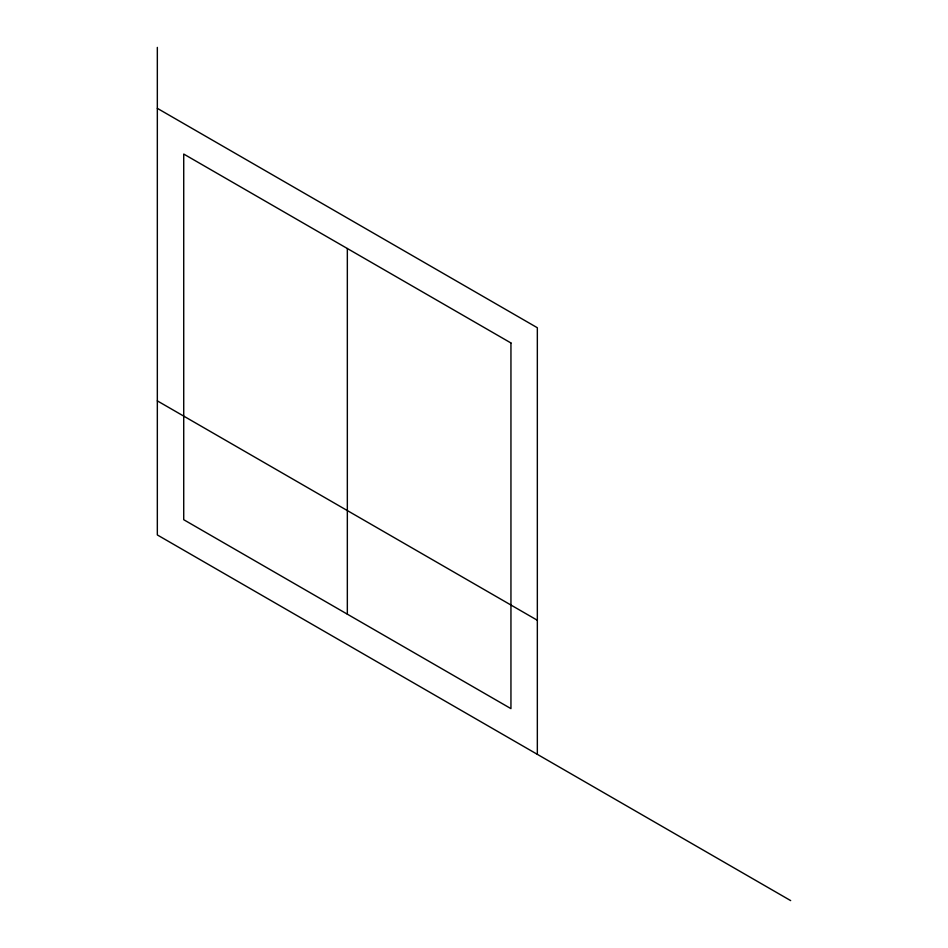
<?xml version="1.0" encoding="UTF-8"?>
<svg xmlns="http://www.w3.org/2000/svg" width="948" height="948" viewBox="0 0 948 948"><rect width="100%" height="100%" fill="white"/><g stroke="black" fill="none" stroke-linecap="round" stroke-linejoin="round"><path stroke-width="1.42" d="M157.332 108.345L537.338 327.735L537.338 754.335M157.332 400.874L537.338 620.265M790.668 900.6L157.332 534.945L157.332 47.4M347.335 248.506L347.335 614.174M510.948 342.975L183.722 154.05L183.722 519.705L510.948 708.63L510.948 342.975"/></g></svg>
